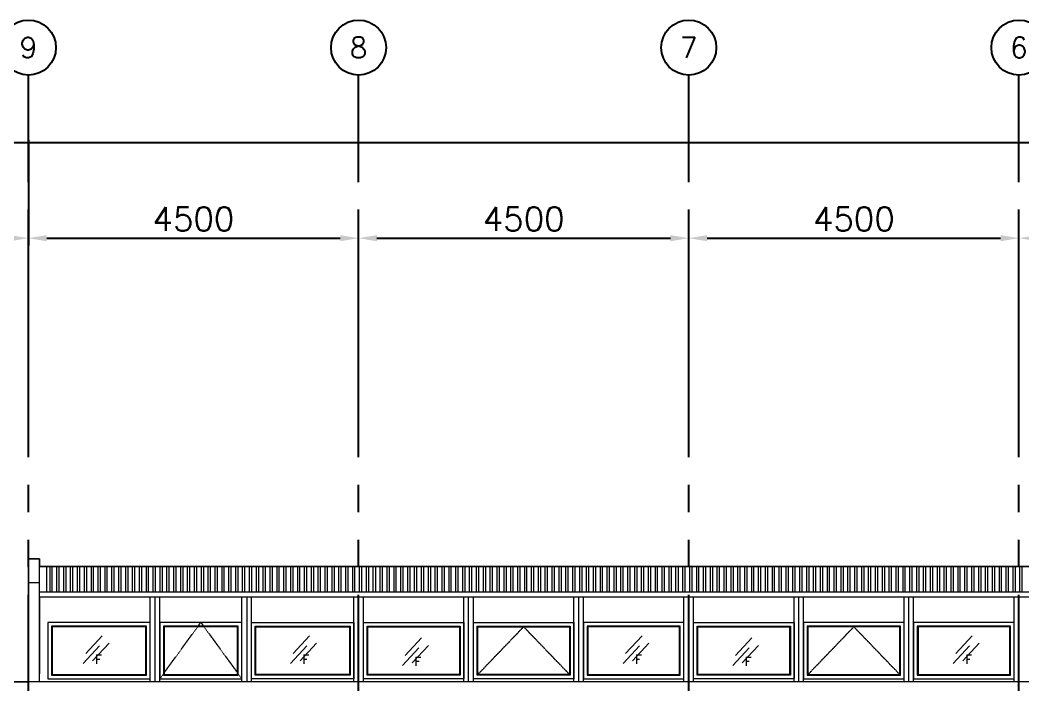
# Model space of a CAD drawing. Header units: inches. Extents: x 10298 to 58665, y -34908 to 21181.
# Drawn here: x 17601 to 31268, y 12121 to 21181 of the extents above; entities that cross this region are included whole.
import ezdxf
from ezdxf.enums import TextEntityAlignment as Align

# ---------------------------------------------------------------- set-up
doc = ezdxf.new("R2010")
doc.units = ezdxf.units.IN
doc.header["$MEASUREMENT"] = 0
doc.linetypes.add('HIDDEN2', pattern=[0.1875, 0.125, -0.0625])
doc.linetypes.add('PHANTOM', pattern=[2.5, 1.25, -0.25, 0.25, -0.25, 0.25, -0.25])
for name, color, linetype in [('GRID_TXT45', 4, 'Continuous'), ('M-DIM', 8, 'Continuous'), ('M-X-BKGD', 8, 'Continuous')]:
    doc.layers.add(name, color=color, linetype=linetype)
doc.styles.add('SIMPLEX', font='simplex.shx')

# ---------------------------------------------------------------- blocks, each defined once
blk = doc.blocks.new('GRID_SYM')
at = {"color": 2}
blk.add_circle((0, 6), 6, dxfattribs=at)
at = {"layer": 'GRID_TXT45', "color": 4, "style": 'SIMPLEX'}
blk.add_attdef('GRD_TXT', text='', height=4.5, dxfattribs=at).set_placement((0, 6), align=Align.MIDDLE_CENTER)
blk = doc.blocks.new('GRID')
at = {"layer": 'M-DIM', "linetype": 'PHANTOM', "ltscale": 1500}
for p, q in [((23766, 10630), (23766, 30837)), ((28266, 10630), (28266, 30837)), ((32766, 10630), (32766, 30837)), ((37266, 10630), (37266, 30837))]:
    blk.add_line(p, q, dxfattribs=at)
at = {"layer": 'M-DIM'}
for p, q in [((23766, 29954), (23766, 28515)), ((59516, 29915), (19516, 29915)), ((23766, 27456), (23766, 28715)), ((28266, 27456), (28266, 28715)), ((28266, 27456), (28266, 28715)), ((32766, 27456), (32766, 28715)), ((32766, 27456), (32766, 28715)), ((37266, 27456), (37266, 28715)), ((37266, 27456), (37266, 28715)), ((24016, 28615), (28016, 28615)), ((28516, 28615), (32516, 28615)), ((33016, 28615), (37016, 28615))]:
    blk.add_line(p, q, dxfattribs=at)
for points in [[(23516, 28656), (23516, 28573), (23766, 28615)], [(24016, 28656), (24016, 28573), (23766, 28615)], [(28016, 28656), (28016, 28573), (28266, 28615)], [(28516, 28656), (28516, 28573), (28266, 28615)], [(32516, 28656), (32516, 28573), (32766, 28615)], [(33016, 28656), (33016, 28573), (32766, 28615)], [(37016, 28656), (37016, 28573), (37266, 28615)], [(37516, 28656), (37516, 28573), (37266, 28615)]]:
    blk.add_solid(points, dxfattribs=at)
at = {"xscale": 62.5, "yscale": 62.5, "zscale": 62.5}
for p, values in [((23766, 30837), {'GRD_TXT': '9'}), ((28266, 30837), {'GRD_TXT': '8'}), ((32766, 30837), {'GRD_TXT': '7'}), ((37266, 30837), {'GRD_TXT': '6'})]:
    blk.add_blockref('GRID_SYM', p, dxfattribs=at).add_auto_attribs(values)
at = {"layer": 'M-DIM', "char_height": 325, "attachment_point": 5, "style": 'SIMPLEX'}
for insert in [(26016, 28877), (30516, 28877), (35016, 28877)]:
    blk.add_mtext('\\A1;4500', dxfattribs=dict(at, insert=insert))
blk = doc.blocks.new('ELEV 1')
at = {"layer": 'M-X-BKGD', "lineweight": 0}
for p, q in [((23766, 24245), (23766, 22567)), ((23916, 24245), (23766, 24245)), ((23766, 22567), (23766, 24245)), ((23766, 24245), (23916, 24245)), ((23916, 22567), (23916, 24245)), ((23916, 24245), (23916, 24142)), ((55116, 24142), (23916, 24142)), ((23916, 24142), (55116, 24142)), ((24016, 23791), (24016, 24142)), ((23916, 23920), (23766, 23920)), ((55116, 23791), (23916, 23791)), ((55116, 23721), (23916, 23721)), ((23916, 23721), (23916, 22679)), ((25426, 22567), (25426, 23721)), ((25491, 23721), (25491, 22567)), ((25556, 22567), (25556, 23721)), ((26676, 22567), (26676, 23721)), ((26741, 23721), (26741, 22567)), ((26806, 22567), (26806, 23721)), ((28201, 22567), (28201, 23721)), ((28266, 22567), (28266, 23721)), ((28331, 22567), (28331, 23721)), ((29701, 22567), (29701, 23721)), ((29766, 22567), (29766, 23721)), ((29831, 22567), (29831, 23721)), ((31201, 22567), (31201, 23721)), ((31266, 22567), (31266, 23721)), ((31331, 22567), (31331, 23721)), ((32701, 22567), (32701, 23721)), ((32831, 22567), (32831, 23721)), ((34201, 22567), (34201, 23721)), ((34266, 22567), (34266, 23721)), ((34331, 22567), (34331, 23721)), ((35701, 22567), (35701, 23721)), ((35766, 22567), (35766, 23721)), ((35831, 22567), (35831, 23721)), ((37201, 22567), (37201, 23721)), ((25426, 23379), (24031, 23379)), ((24031, 23379), (24031, 22609)), ((25426, 22609), (25426, 23379)), ((26676, 23379), (25556, 23379)), ((25556, 23379), (25556, 22609)), ((26676, 22609), (26676, 23379)), ((26806, 22609), (26806, 23379)), ((26806, 23379), (28201, 23379)), ((28201, 23379), (28201, 22609)), ((28331, 22609), (28331, 23379)), ((28331, 23379), (29701, 23379)), ((29701, 23379), (29701, 22609)), ((29831, 22609), (29831, 23379)), ((29831, 23379), (31201, 23379)), ((31201, 23379), (31201, 22609)), ((32701, 23379), (31331, 23379)), ((31331, 23379), (31331, 22609)), ((32701, 22609), (32701, 23379)), ((32831, 22609), (32831, 23379)), ((32831, 23379), (34201, 23379)), ((34201, 23379), (34201, 22609)), ((35701, 23379), (34331, 23379)), ((34331, 23379), (34331, 22609)), ((35701, 22609), (35701, 23379)), ((37201, 23379), (35831, 23379)), ((35831, 23379), (35831, 22609)), ((37201, 22609), (37201, 23379)), ((25376, 23329), (24081, 23329)), ((24081, 23329), (24081, 22659)), ((25366, 23319), (24091, 23319)), ((24091, 23319), (24091, 22669)), ((25366, 22669), (25366, 23319)), ((25376, 22659), (25376, 23329)), ((26626, 23329), (25606, 23329)), ((25606, 23329), (25606, 22659)), ((26616, 23319), (25616, 23319)), ((25616, 23319), (25616, 22669)), ((26616, 22669), (26616, 23319)), ((26626, 22659), (26626, 23329)), ((26856, 22659), (26856, 23329)), ((26856, 23329), (28151, 23329)), ((26866, 22669), (26866, 23319)), ((26866, 23319), (28141, 23319)), ((28141, 23319), (28141, 22669)), ((28151, 23329), (28151, 22659)), ((28381, 22659), (28381, 23329)), ((28381, 23329), (29651, 23329)), ((28391, 22669), (28391, 23319)), ((28391, 23319), (29641, 23319)), ((29641, 23319), (29641, 22669)), ((29651, 23329), (29651, 22659)), ((29881, 22659), (29881, 23329)), ((29881, 23329), (31151, 23329)), ((29891, 22669), (29891, 23319)), ((29891, 23319), (31141, 23319)), ((31141, 23319), (31141, 22669)), ((31151, 23329), (31151, 22659)), ((32651, 23329), (31381, 23329)), ((31381, 23329), (31381, 22659)), ((32641, 23319), (31391, 23319)), ((31391, 23319), (31391, 22669)), ((32641, 22669), (32641, 23319)), ((32651, 22659), (32651, 23329)), ((32881, 22659), (32881, 23329)), ((32881, 23329), (34151, 23329)), ((32891, 22669), (32891, 23319)), ((32891, 23319), (34141, 23319)), ((34141, 23319), (34141, 22669)), ((34151, 23329), (34151, 22659)), ((35651, 23329), (34381, 23329)), ((34381, 23329), (34381, 22659)), ((35641, 23319), (34391, 23319)), ((34391, 23319), (34391, 22669)), ((35641, 22669), (35641, 23319)), ((35651, 22659), (35651, 23329)), ((37151, 23329), (35881, 23329)), ((35881, 23329), (35881, 22659)), ((37141, 23319), (35891, 23319)), ((35891, 23319), (35891, 22669)), ((37141, 22669), (37141, 23319)), ((37151, 22659), (37151, 23329)), ((24771, 23195), (24548, 22954)), ((27597, 23195), (27373, 22954)), ((29124, 23167), (28901, 22927)), ((32129, 23195), (31906, 22954)), ((33624, 23167), (33401, 22927)), ((36629, 23195), (36406, 22954)), ((24737, 23059), (24513, 22819)), ((24866, 23094), (24642, 22853)), ((27562, 23059), (27339, 22819)), ((27691, 23094), (27468, 22853)), ((29089, 23031), (28866, 22791)), ((29218, 23066), (28995, 22826)), ((32094, 23059), (31871, 22819)), ((32223, 23094), (32000, 22853)), ((33589, 23031), (33366, 22791)), ((33718, 23066), (33495, 22826)), ((36594, 23059), (36371, 22819)), ((36723, 23094), (36500, 22853)), ((59991, 22567), (19041, 22567)), ((19041, 22567), (23766, 22567)), ((24031, 22609), (25426, 22609)), ((24081, 22659), (25376, 22659)), ((24091, 22669), (25366, 22669)), ((25556, 22609), (26676, 22609)), ((25606, 22659), (26626, 22659)), ((25616, 22669), (26616, 22669)), ((28201, 22609), (26806, 22609)), ((28151, 22659), (26856, 22659)), ((28141, 22669), (26866, 22669)), ((29701, 22609), (28331, 22609)), ((29651, 22659), (28381, 22659)), ((29641, 22669), (28391, 22669)), ((31201, 22609), (29831, 22609)), ((31151, 22659), (29881, 22659)), ((31141, 22669), (29891, 22669)), ((31331, 22609), (32701, 22609)), ((31381, 22659), (32651, 22659)), ((31391, 22669), (32641, 22669)), ((34201, 22609), (32831, 22609)), ((34151, 22659), (32881, 22659)), ((34141, 22669), (32891, 22669)), ((34331, 22609), (35701, 22609)), ((34381, 22659), (35651, 22659)), ((34391, 22669), (35641, 22669)), ((35831, 22609), (37201, 22609)), ((35881, 22659), (37151, 22659)), ((35891, 22669), (37141, 22669))]:
    blk.add_line(p, q, dxfattribs=at)
at = {"layer": 'M-X-BKGD', "linetype": 'Continuous', "lineweight": 0}
for p, q in [((24061, 23791), (24061, 24142)), ((24092, 23791), (24092, 24142)), ((24155, 23791), (24155, 24142)), ((24186, 23791), (24186, 24142)), ((24249, 23791), (24249, 24142)), ((24280, 23791), (24280, 24142)), ((24342, 23791), (24342, 24142)), ((24374, 23791), (24374, 24142)), ((24436, 23791), (24436, 24142)), ((24467, 23791), (24467, 24142)), ((24530, 23791), (24530, 24142)), ((24561, 23791), (24561, 24142)), ((24624, 23791), (24624, 24142)), ((24655, 23791), (24655, 24142)), ((24717, 23791), (24717, 24142)), ((24749, 23791), (24749, 24142)), ((24811, 23791), (24811, 24142)), ((24842, 23791), (24842, 24142)), ((24905, 23791), (24905, 24142)), ((24936, 23791), (24936, 24142)), ((24999, 23791), (24999, 24142)), ((25030, 23791), (25030, 24142)), ((25092, 23791), (25092, 24142)), ((25124, 23791), (25124, 24142)), ((25186, 23791), (25186, 24142)), ((25217, 23791), (25217, 24142)), ((25280, 23791), (25280, 24142)), ((25311, 23791), (25311, 24142)), ((25374, 23791), (25374, 24142)), ((25405, 23791), (25405, 24142)), ((25467, 23791), (25467, 24142)), ((25499, 23791), (25499, 24142)), ((25561, 23791), (25561, 24142)), ((25592, 23791), (25592, 24142)), ((25655, 23791), (25655, 24142)), ((25686, 23791), (25686, 24142)), ((25749, 23791), (25749, 24142)), ((25780, 23791), (25780, 24142)), ((25842, 23791), (25842, 24142)), ((25874, 23791), (25874, 24142)), ((25936, 23791), (25936, 24142)), ((25967, 23791), (25967, 24142)), ((26030, 23791), (26030, 24142)), ((26061, 23791), (26061, 24142)), ((26124, 23791), (26124, 24142)), ((26155, 23791), (26155, 24142)), ((26217, 23791), (26217, 24142)), ((26249, 23791), (26249, 24142)), ((26311, 23791), (26311, 24142)), ((26342, 23791), (26342, 24142)), ((26405, 23791), (26405, 24142)), ((26436, 23791), (26436, 24142)), ((26499, 23791), (26499, 24142)), ((26530, 23791), (26530, 24142)), ((26592, 23791), (26592, 24142)), ((26624, 23791), (26624, 24142)), ((26686, 23791), (26686, 24142)), ((26717, 23791), (26717, 24142)), ((26780, 23791), (26780, 24142)), ((26811, 23791), (26811, 24142)), ((26874, 23791), (26874, 24142)), ((26905, 23791), (26905, 24142)), ((26967, 23791), (26967, 24142)), ((26999, 23791), (26999, 24142)), ((27061, 23791), (27061, 24142)), ((27092, 23791), (27092, 24142)), ((27155, 23791), (27155, 24142)), ((27186, 23791), (27186, 24142)), ((27249, 23791), (27249, 24142)), ((27280, 23791), (27280, 24142)), ((27342, 23791), (27342, 24142)), ((27374, 23791), (27374, 24142)), ((27436, 23791), (27436, 24142)), ((27467, 23791), (27467, 24142)), ((27530, 23791), (27530, 24142)), ((27561, 23791), (27561, 24142)), ((27624, 23791), (27624, 24142)), ((27655, 23791), (27655, 24142)), ((27717, 23791), (27717, 24142)), ((27749, 23791), (27749, 24142)), ((27811, 23791), (27811, 24142)), ((27842, 23791), (27842, 24142)), ((27905, 23791), (27905, 24142)), ((27936, 23791), (27936, 24142)), ((27999, 23791), (27999, 24142)), ((28030, 23791), (28030, 24142)), ((28092, 23791), (28092, 24142)), ((28124, 23791), (28124, 24142)), ((28186, 23791), (28186, 24142)), ((28217, 23791), (28217, 24142)), ((28280, 23791), (28280, 24142)), ((28311, 23791), (28311, 24142)), ((28374, 23791), (28374, 24142)), ((28405, 23791), (28405, 24142)), ((28467, 23791), (28467, 24142)), ((28499, 23791), (28499, 24142)), ((28561, 23791), (28561, 24142)), ((28592, 23791), (28592, 24142)), ((28655, 23791), (28655, 24142)), ((28686, 23791), (28686, 24142)), ((28749, 23791), (28749, 24142)), ((28780, 23791), (28780, 24142)), ((28842, 23791), (28842, 24142)), ((28874, 23791), (28874, 24142)), ((28936, 23791), (28936, 24142)), ((28967, 23791), (28967, 24142)), ((29030, 23791), (29030, 24142)), ((29061, 23791), (29061, 24142)), ((29124, 23791), (29124, 24142)), ((29155, 23791), (29155, 24142)), ((29217, 23791), (29217, 24142)), ((29249, 23791), (29249, 24142)), ((29311, 23791), (29311, 24142)), ((29342, 23791), (29342, 24142)), ((29405, 23791), (29405, 24142)), ((29436, 23791), (29436, 24142)), ((29499, 23791), (29499, 24142)), ((29530, 23791), (29530, 24142)), ((29592, 23791), (29592, 24142)), ((29624, 23791), (29624, 24142)), ((29686, 23791), (29686, 24142)), ((29717, 23791), (29717, 24142)), ((29780, 23791), (29780, 24142)), ((29811, 23791), (29811, 24142)), ((29874, 23791), (29874, 24142)), ((29905, 23791), (29905, 24142)), ((29967, 23791), (29967, 24142)), ((29999, 23791), (29999, 24142)), ((30061, 23791), (30061, 24142)), ((30092, 23791), (30092, 24142)), ((30155, 23791), (30155, 24142)), ((30186, 23791), (30186, 24142)), ((30249, 23791), (30249, 24142)), ((30280, 23791), (30280, 24142)), ((30342, 23791), (30342, 24142)), ((30374, 23791), (30374, 24142)), ((30436, 23791), (30436, 24142)), ((30467, 23791), (30467, 24142)), ((30530, 23791), (30530, 24142)), ((30561, 23791), (30561, 24142)), ((30624, 23791), (30624, 24142)), ((30655, 23791), (30655, 24142)), ((30717, 23791), (30717, 24142)), ((30749, 23791), (30749, 24142)), ((30811, 23791), (30811, 24142)), ((30842, 23791), (30842, 24142)), ((30905, 23791), (30905, 24142)), ((30936, 23791), (30936, 24142)), ((30999, 23791), (30999, 24142)), ((31030, 23791), (31030, 24142)), ((31092, 23791), (31092, 24142)), ((31124, 23791), (31124, 24142)), ((31186, 23791), (31186, 24142)), ((31217, 23791), (31217, 24142)), ((31280, 23791), (31280, 24142)), ((31311, 23791), (31311, 24142)), ((31374, 23791), (31374, 24142)), ((31405, 23791), (31405, 24142)), ((31467, 23791), (31467, 24142)), ((31499, 23791), (31499, 24142)), ((31561, 23791), (31561, 24142)), ((31592, 23791), (31592, 24142)), ((31655, 23791), (31655, 24142)), ((31686, 23791), (31686, 24142)), ((31749, 23791), (31749, 24142)), ((31780, 23791), (31780, 24142)), ((31842, 23791), (31842, 24142)), ((31874, 23791), (31874, 24142)), ((31936, 23791), (31936, 24142)), ((31967, 23791), (31967, 24142)), ((32030, 23791), (32030, 24142)), ((32061, 23791), (32061, 24142)), ((32124, 23791), (32124, 24142)), ((32155, 23791), (32155, 24142)), ((32217, 23791), (32217, 24142)), ((32249, 23791), (32249, 24142)), ((32311, 23791), (32311, 24142)), ((32342, 23791), (32342, 24142)), ((32405, 23791), (32405, 24142)), ((32436, 23791), (32436, 24142)), ((32499, 23791), (32499, 24142)), ((32530, 23791), (32530, 24142)), ((32592, 23791), (32592, 24142)), ((32624, 23791), (32624, 24142)), ((32686, 23791), (32686, 24142)), ((32717, 23791), (32717, 24142)), ((32780, 23791), (32780, 24142)), ((32811, 23791), (32811, 24142)), ((32874, 23791), (32874, 24142)), ((32905, 23791), (32905, 24142)), ((32967, 23791), (32967, 24142)), ((32999, 23791), (32999, 24142)), ((33061, 23791), (33061, 24142)), ((33092, 23791), (33092, 24142)), ((33155, 23791), (33155, 24142)), ((33186, 23791), (33186, 24142)), ((33249, 23791), (33249, 24142)), ((33280, 23791), (33280, 24142)), ((33342, 23791), (33342, 24142)), ((33374, 23791), (33374, 24142)), ((33436, 23791), (33436, 24142)), ((33467, 23791), (33467, 24142)), ((33530, 23791), (33530, 24142)), ((33561, 23791), (33561, 24142)), ((33624, 23791), (33624, 24142)), ((33655, 23791), (33655, 24142)), ((33717, 23791), (33717, 24142)), ((33749, 23791), (33749, 24142)), ((33811, 23791), (33811, 24142)), ((33842, 23791), (33842, 24142)), ((33905, 23791), (33905, 24142)), ((33936, 23791), (33936, 24142)), ((33999, 23791), (33999, 24142)), ((34030, 23791), (34030, 24142)), ((34092, 23791), (34092, 24142)), ((34124, 23791), (34124, 24142)), ((34186, 23791), (34186, 24142)), ((34217, 23791), (34217, 24142)), ((34280, 23791), (34280, 24142)), ((34311, 23791), (34311, 24142)), ((34374, 23791), (34374, 24142)), ((34405, 23791), (34405, 24142)), ((34467, 23791), (34467, 24142)), ((34499, 23791), (34499, 24142)), ((34561, 23791), (34561, 24142)), ((34592, 23791), (34592, 24142)), ((34655, 23791), (34655, 24142)), ((34686, 23791), (34686, 24142)), ((34749, 23791), (34749, 24142)), ((34780, 23791), (34780, 24142)), ((34842, 23791), (34842, 24142)), ((34874, 23791), (34874, 24142)), ((34936, 23791), (34936, 24142)), ((34967, 23791), (34967, 24142)), ((35030, 23791), (35030, 24142)), ((35061, 23791), (35061, 24142)), ((35124, 23791), (35124, 24142)), ((35155, 23791), (35155, 24142)), ((35217, 23791), (35217, 24142)), ((35249, 23791), (35249, 24142)), ((35311, 23791), (35311, 24142)), ((35342, 23791), (35342, 24142)), ((35405, 23791), (35405, 24142)), ((35436, 23791), (35436, 24142)), ((35499, 23791), (35499, 24142)), ((35530, 23791), (35530, 24142)), ((35592, 23791), (35592, 24142)), ((35624, 23791), (35624, 24142)), ((35686, 23791), (35686, 24142)), ((35717, 23791), (35717, 24142)), ((35780, 23791), (35780, 24142)), ((35811, 23791), (35811, 24142)), ((35874, 23791), (35874, 24142)), ((35905, 23791), (35905, 24142)), ((35967, 23791), (35967, 24142)), ((35999, 23791), (35999, 24142)), ((36061, 23791), (36061, 24142)), ((36092, 23791), (36092, 24142)), ((36155, 23791), (36155, 24142)), ((36186, 23791), (36186, 24142)), ((36249, 23791), (36249, 24142)), ((36280, 23791), (36280, 24142)), ((36342, 23791), (36342, 24142)), ((36374, 23791), (36374, 24142)), ((36436, 23791), (36436, 24142)), ((36467, 23791), (36467, 24142)), ((36530, 23791), (36530, 24142)), ((36561, 23791), (36561, 24142)), ((36624, 23791), (36624, 24142)), ((36655, 23791), (36655, 24142)), ((36717, 23791), (36717, 24142)), ((36749, 23791), (36749, 24142)), ((36811, 23791), (36811, 24142)), ((36842, 23791), (36842, 24142)), ((36905, 23791), (36905, 24142)), ((36936, 23791), (36936, 24142)), ((36999, 23791), (36999, 24142)), ((37030, 23791), (37030, 24142)), ((37092, 23791), (37092, 24142)), ((37124, 23791), (37124, 24142)), ((37186, 23791), (37186, 24142)), ((37217, 23791), (37217, 24142)), ((37280, 23791), (37280, 24142)), ((37311, 23791), (37311, 24142))]:
    blk.add_line(p, q, dxfattribs=at)
at = {"layer": 'M-X-BKGD', "linetype": 'HIDDEN2', "lineweight": 0, "ltscale": 3}
for p, q in [((25556, 22609), (26116, 23379)), ((26116, 23379), (26676, 22609)), ((29891, 22669), (30516, 23319)), ((31141, 22669), (30516, 23319)), ((34391, 22669), (35016, 23319)), ((35641, 22669), (35016, 23319))]:
    blk.add_line(p, q, dxfattribs=at)
at = {"layer": 'M-X-BKGD', "style": 'SIMPLEX'}
for p in [(24676, 22815), (27501, 22815), (29028, 22787), (32033, 22815), (33528, 22787), (36533, 22815)]:
    blk.add_text('F', height=120, dxfattribs=at).set_placement(p)

msp = doc.modelspace()

# ---------------------------------------------------------------- block references
at = {"layer": 'M-X-BKGD'}
for name in ['GRID', 'ELEV 1']:
    msp.add_blockref(name, (-6052, -10406), dxfattribs=at)

doc.saveas('drawing.dxf')
